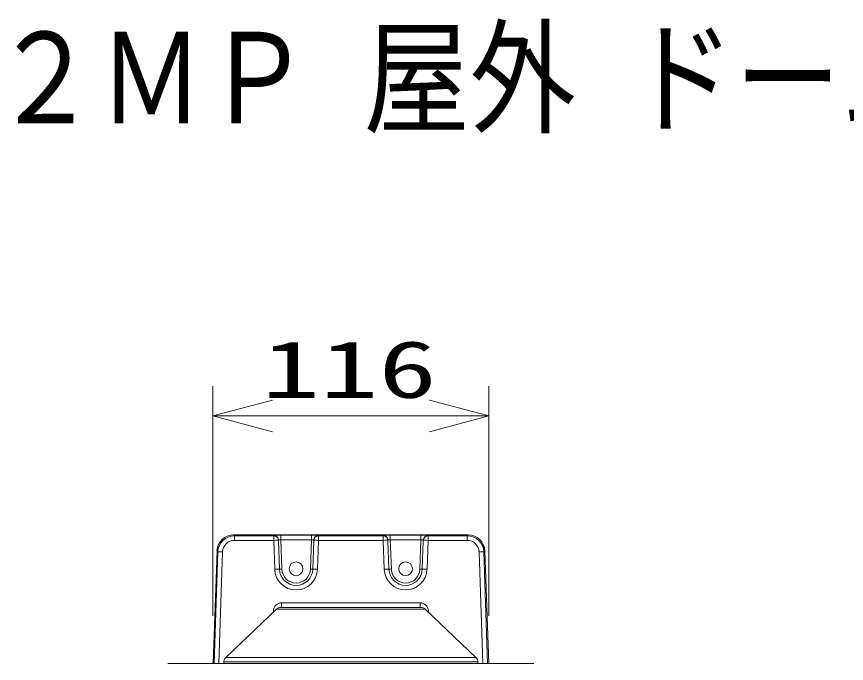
# Model space of a CAD drawing. Units: millimetres on the paper. Extents: x -62 to 64, y -59 to 59.
# Drawn here: x -34.47 to 0.4, y 32.11 to 59.31 of the extents above; entities that cross this region are included whole.
import ezdxf
from ezdxf.enums import TextEntityAlignment as Align

# ---------------------------------------------------------------- set-up
doc = ezdxf.new("R2010")
doc.units = ezdxf.units.MM
for name, color, linetype, lineweight in [('0-0_GAIKEI', 4, 'Continuous', 9), ('0-1_SUNPO', 7, 'Continuous', 9), ('0-2_0', 7, 'Continuous', 9)]:
    doc.layers.add(name, color=color, linetype=linetype, lineweight=lineweight)
doc.layers.add('0-3_MOJI1', color=7, linetype='Continuous')
doc.styles.add('ＭＳ ゴシック', font='')
doc.styles.get('ＭＳ ゴシック').set_extended_font_data('MS Gothic')

# ---------------------------------------------------------------- blocks, each defined once
blk = doc.blocks.new('_Open30')
at = {"layer": '0-2_0'}
blk.add_line((0, 0), (-1, 0), dxfattribs=at)
blk.add_lwpolyline([(-1, 0.2679), (0, 0), (-1, -0.2679)], dxfattribs=at)

msp = doc.modelspace()

# ---------------------------------------------------------------- linework, layer by layer
at = {"layer": '0-0_GAIKEI', "color": 7}
for p, q in [((-25.348, 37.516), (-15.494, 37.516)), ((-25.348, 37.516), (-15.494, 37.516)), ((-14.629, 32.112), (-14.794, 36.841)), ((-23.548, 34.394), (-25.678, 32.355)), ((-17.478, 34.468), (-23.363, 34.468)), ((-17.293, 34.394), (-15.164, 32.355)), ((-12.731, 32.112), (-28.111, 32.112)), ((-25.759, 32.173), (-25.761, 32.112)), ((-15.082, 32.173), (-15.08, 32.112))]:
    msp.add_line(p, q, dxfattribs=at)
at = {"layer": '0-0_GAIKEI'}
for p, q in [((-25.348, 37.516), (-25.312, 37.479)), ((-25.312, 37.479), (-23.663, 37.479)), ((-25.312, 37.286), (-25.312, 37.479)), ((-23.663, 37.497), (-23.663, 37.479)), ((-23.363, 37.507), (-22.078, 37.507)), ((-23.363, 37.309), (-23.363, 37.507)), ((-22.078, 37.309), (-22.078, 37.507)), ((-21.778, 37.497), (-21.779, 37.479)), ((-21.779, 37.479), (-19.063, 37.479)), ((-21.779, 37.286), (-21.779, 37.479)), ((-19.063, 37.497), (-19.063, 37.479)), ((-18.763, 37.507), (-17.478, 37.507)), ((-18.763, 37.309), (-18.763, 37.507)), ((-17.478, 37.309), (-17.478, 37.507)), ((-17.178, 37.497), (-17.179, 37.479)), ((-17.179, 37.479), (-15.53, 37.479)), ((-17.179, 37.286), (-17.179, 37.479)), ((-15.494, 37.516), (-15.53, 37.479)), ((-15.53, 37.286), (-15.53, 37.479)), ((-23.62, 36.069), (-23.663, 37.286)), ((-23.463, 37.304), (-23.463, 37.286)), ((-23.42, 36.069), (-23.463, 37.286)), ((-23.363, 37.309), (-22.078, 37.309)), ((-23.363, 37.309), (-23.32, 36.071)), ((-22.078, 37.309), (-22.121, 36.071)), ((-22.021, 36.069), (-21.978, 37.286)), ((-21.978, 37.304), (-21.978, 37.286)), ((-21.821, 36.069), (-21.779, 37.286)), ((-19.02, 36.069), (-19.063, 37.286)), ((-18.863, 37.304), (-18.863, 37.286)), ((-18.82, 36.069), (-18.863, 37.286)), ((-18.763, 37.309), (-17.478, 37.309)), ((-18.763, 37.309), (-18.72, 36.071)), ((-17.478, 37.309), (-17.521, 36.071)), ((-17.421, 36.069), (-17.378, 37.286)), ((-17.378, 37.304), (-17.378, 37.286)), ((-17.221, 36.069), (-17.179, 37.286)), ((-17.179, 37.286), (-15.53, 37.286)), ((-26.212, 32.112), (-26.047, 36.841)), ((-26.212, 32.112), (-26.047, 36.841)), ((-26.168, 32.112), (-26.01, 36.803)), ((-26.047, 36.841), (-26.01, 36.803)), ((-25.969, 32.112), (-25.81, 36.803)), ((-14.872, 32.112), (-15.031, 36.803)), ((-14.794, 36.841), (-14.831, 36.803)), ((-14.673, 32.112), (-14.831, 36.803)), ((-23.332, 34.661), (-23.332, 34.468)), ((-17.509, 34.661), (-23.332, 34.661)), ((-17.509, 34.661), (-17.509, 34.468)), ((-23.678, 34.269), (-23.676, 34.33)), ((-17.293, 34.394), (-23.548, 34.394)), ((-23.324, 34.468), (-23.323, 34.468)), ((-17.517, 34.468), (-17.519, 34.468)), ((-17.163, 34.269), (-17.165, 34.33)), ((-25.759, 32.173), (-15.082, 32.173)), ((-25.678, 32.355), (-15.164, 32.355))]:
    msp.add_line(p, q, dxfattribs=at)
for points in [[(-25.312, 37.286), (-23.663, 37.286), (-23.663, 37.479)], [(-21.779, 37.286), (-19.063, 37.286), (-19.063, 37.479)]]:
    msp.add_lwpolyline(points, dxfattribs=at)
for centre in [(-22.721, 36.093), (-18.121, 36.093)]:
    msp.add_circle(centre, 0.287, dxfattribs=at)
for centre, radius, start, end in [((-25.348, 36.817), 0.7, 89.9925, 178.0063), ((-25.348, 36.817), 0.699, 89.9869, 178.0119), ((-25.311, 36.78), 0.699, 90.0294, 178.0732), ((-15.53, 36.78), 0.699, 1.9268, 89.9706), ((-25.312, 36.787), 0.499, 90.0085, 178.1356), ((-15.53, 36.787), 0.499, 1.8644, 89.9915), ((-22.721, 36.1), 0.9, 182, 358), ((-22.721, 36.093), 0.7, 182, 358), ((-22.721, 36.092), 0.6, 182, 358), ((-18.121, 36.1), 0.9, 182, 358), ((-18.121, 36.093), 0.7, 182, 358), ((-18.121, 36.092), 0.6, 182, 358), ((-23.332, 34.317), 0.344, 90, 177.7543), ((-17.509, 34.317), 0.344, 2.2457, 90)]:
    msp.add_arc(centre, radius, start, end, dxfattribs=at)
at = {"layer": '0-0_GAIKEI', "color": 7}
for centre, radius, start, end in [((-15.493, 36.817), 0.7, 1.9937, 90.0075), ((-15.493, 36.817), 0.699, 1.9881, 90.0131), ((-23.363, 34.2), 0.268, 90, 133.7546), ((-17.478, 34.2), 0.268, 46.2454, 90), ((-25.494, 32.163), 0.266, 133.7546, 178), ((-15.347, 32.163), 0.266, 2, 46.2454)]:
    msp.add_arc(centre, radius, start, end, dxfattribs=at)
at = {"layer": '0-0_GAIKEI'}
for centre, major_axis, ratio, start_param, end_param in [((-23.363, 37.497), (0.3, 0), 0.034911, 1.572322, 3.142814), ((-23.663, 37.297), (0.2, 0.007), 0.99939, 6.283185, 7.819096), ((-23.663, 37.279), (0.2, 0.007), 0.99939, 6.283185, 7.819096), ((-22.078, 37.497), (0.3, 0), 0.034911, 6.281964, 7.852456), ((-21.779, 37.279), (-0.2, 0.007), 0.99939, 4.747274, 6.283185), ((-21.778, 37.297), (-0.2, 0.007), 0.99939, 4.747274, 6.283185), ((-18.763, 37.497), (0.3, 0), 0.034911, 1.572322, 3.142814), ((-19.063, 37.297), (0.2, 0.007), 0.99939, 6.283185, 7.819096), ((-19.063, 37.279), (0.2, 0.007), 0.99939, 6.283185, 7.819096), ((-17.478, 37.497), (0.3, 0), 0.034911, 6.281964, 7.852456), ((-17.179, 37.279), (-0.2, 0.007), 0.99939, 4.747274, 6.283185), ((-17.178, 37.297), (-0.2, 0.007), 0.99939, 4.747274, 6.283185), ((-23.663, 37.279), (0.2, 0.007), 0.034878, 6.283185, 7.852764), ((-23.363, 37.297), (0.1, -0.007), 0.120956, 1.583966, 3.154458), ((-22.078, 37.297), (0.1, 0.007), 0.120956, 6.27032, 7.840813), ((-21.779, 37.279), (-0.2, 0.007), 0.034878, 4.713607, 6.283185), ((-19.063, 37.279), (0.2, 0.007), 0.034878, 6.283185, 7.852764), ((-18.763, 37.297), (0.1, -0.007), 0.120956, 1.583966, 3.154458), ((-17.478, 37.297), (0.1, 0.007), 0.120956, 6.27032, 7.840813), ((-17.179, 37.279), (-0.2, 0.007), 0.034878, 4.713607, 6.283185), ((-25.81, 36.796), (0.2, -0.007), 0.03488, 1.571973, 3.106686), ((-15.031, 36.796), (-0.2, -0.007), 0.03488, 3.176499, 4.711213), ((-23.62, 36.062), (0.2, 0.007), 0.034878, 6.283185, 7.852764), ((-23.32, 36.072), (0.0999, 0.0035), 0.008721, 3.141593, 4.712084), ((-22.121, 36.072), (-0.0999, 0.0035), 0.008721, 1.571101, 3.141593), ((-21.821, 36.062), (-0.2, 0.007), 0.034878, 4.713607, 6.283185), ((-19.02, 36.062), (0.2, 0.007), 0.034878, 6.283185, 7.852764), ((-18.72, 36.072), (0.0999, 0.0035), 0.008721, 3.141593, 4.712084), ((-17.521, 36.072), (-0.0999, 0.0035), 0.008721, 1.571101, 3.141593), ((-17.221, 36.062), (-0.2, 0.007), 0.034878, 4.713607, 6.283185), ((-23.676, 34.337), (-0.2, 0.008), 0.034873, 1.572164, 1.87341), ((-17.165, 34.337), (0.2, 0.008), 0.034873, 4.409775, 4.711021)]:
    msp.add_ellipse(centre, major_axis=major_axis, ratio=ratio, start_param=start_param, end_param=end_param, dxfattribs=at)
at = {"layer": '0-1_SUNPO'}
for p, q in [((-26.219, 34.112), (-26.219, 43.766)), ((-14.622, 34.112), (-14.622, 43.766)), ((-23.719, 42.516), (-17.122, 42.516))]:
    msp.add_line(p, q, dxfattribs=at)

# ---------------------------------------------------------------- block references
at = {"layer": '0-1_SUNPO', "xscale": 2.5, "yscale": 2.5, "rotation": 180}
msp.add_blockref('_Open30', (-26.219, 42.516), dxfattribs=at)
at = {"layer": '0-1_SUNPO', "xscale": 2.5, "yscale": 2.5}
msp.add_blockref('_Open30', (-14.622, 42.516), dxfattribs=at)

# ---------------------------------------------------------------- texts
at = {"layer": '0-1_SUNPO', "style": 'ＭＳ ゴシック', "width": 1.5}
msp.add_text('116', height=2.405, dxfattribs=at).set_placement((-24.171, 42.554), align=Align.BOTTOM_LEFT)
at = {"layer": '0-3_MOJI1', "style": 'ＭＳ ゴシック', "width": 0.85}
msp.add_text('２ＭＰ 屋外 ドーム ＡＩカメラ（壁取付金具付）', height=3.848, dxfattribs=at).set_placement((-35.5, 53.66), align=Align.BOTTOM_LEFT)

doc.saveas('drawing.dxf')
